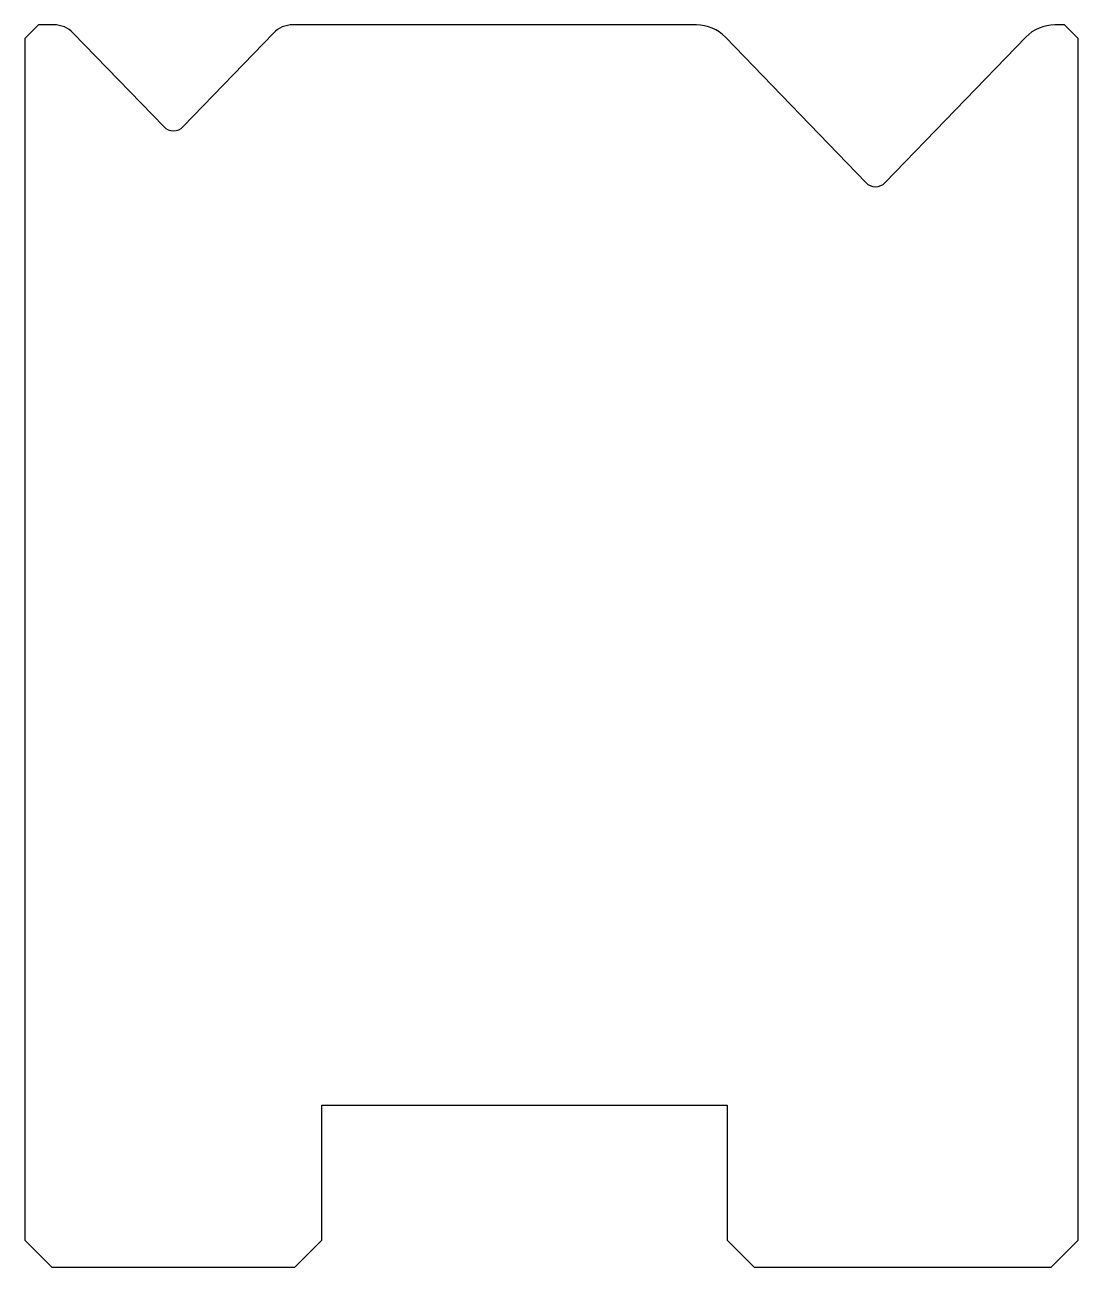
# Model space of a CAD drawing. Header units: metres. Extents: x -13.8 to 25.2, y -20.6 to 25.4.
import ezdxf

# ---------------------------------------------------------------- set-up
doc = ezdxf.new("R2010")
doc.units = ezdxf.units.M

msp = doc.modelspace()

# ---------------------------------------------------------------- linework, layer by layer
for p, q in [((-13.278146, 25.388592), (-13.778146, 24.888592)), ((-12.702621, 25.388592), (-13.278146, 25.388592)), ((11.085141, 25.388592), (-3.853672, 25.388592)), ((24.721854, 25.388592), (24.358566, 25.388592)), ((25.221854, 24.888592), (24.721854, 25.388592)), ((-13.778146, 24.888592), (-13.778146, -19.611408)), ((-8.637816, 21.61892), (-11.983281, 25.08325)), ((-4.573011, 25.08325), (-7.918477, 21.61892)), ((17.362184, 19.547859), (12.164151, 24.930579)), ((23.279556, 24.930579), (18.081523, 19.547859)), ((25.221854, -19.611408), (25.221854, 24.888592)), ((-2.778146, -14.611408), (12.221854, -14.611408)), ((-2.778146, -19.611408), (-2.778146, -14.611408)), ((12.221854, -14.611408), (12.221854, -19.611408)), ((-13.778146, -19.611408), (-12.778146, -20.611408)), ((-3.778146, -20.611408), (-2.778146, -19.611408)), ((12.221854, -19.611408), (13.221854, -20.611408)), ((24.221854, -20.611408), (25.221854, -19.611408)), ((-12.778146, -20.611408), (-3.778146, -20.611408)), ((13.221854, -20.611408), (24.221854, -20.611408))]:
    msp.add_line(p, q)
for centre, radius, start, end in [((-12.702621, 24.388592), 1, 44, 90), ((-3.853672, 24.388592), 1, 90, 136), ((11.085141, 23.888592), 1.5, 44, 90), ((24.358566, 23.888592), 1.5, 90, 136), ((-8.278146, 21.966249), 0.5, 224, 316), ((17.721854, 19.895188), 0.5, 224, 316)]:
    msp.add_arc(centre, radius, start, end)

doc.saveas('drawing.dxf')
